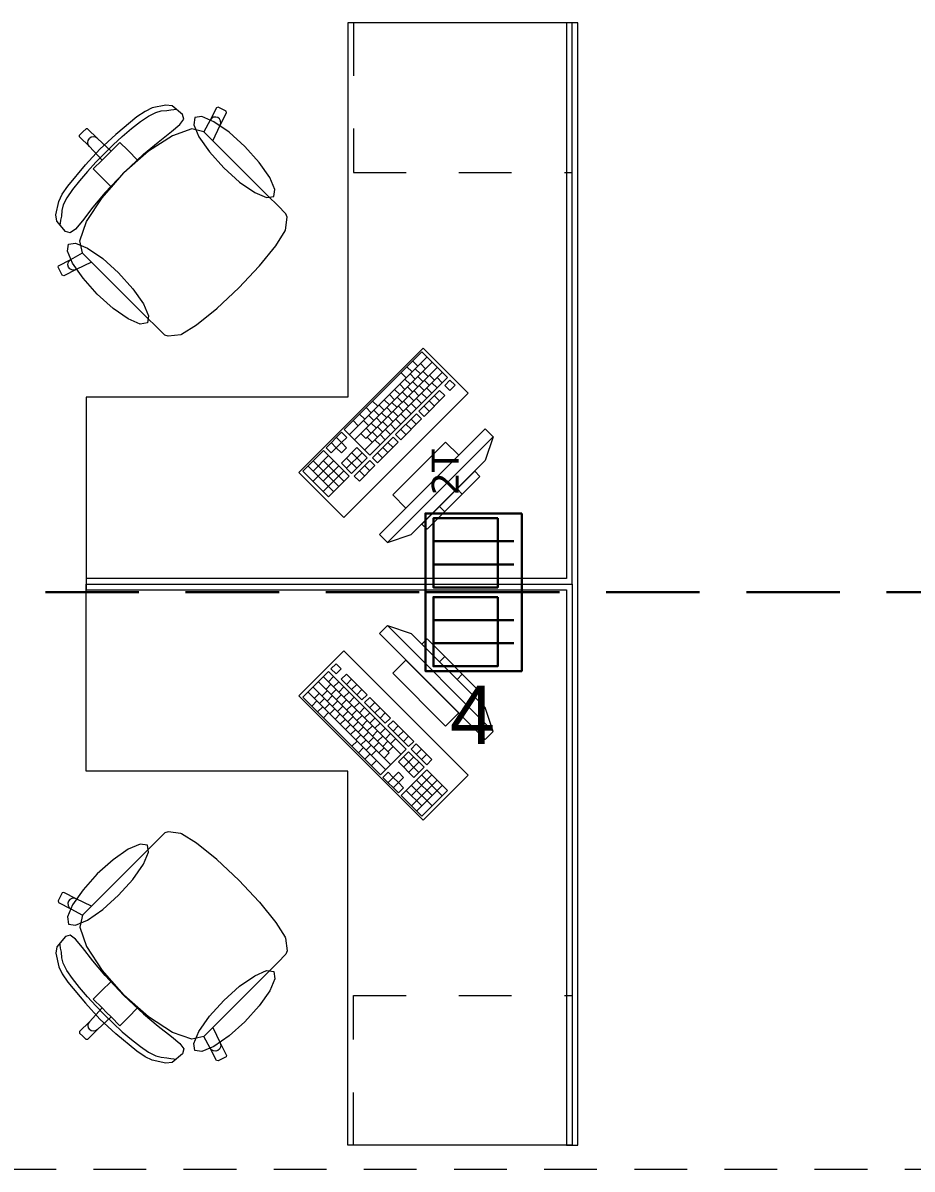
# Model space of a CAD drawing. Header units: inches. Extents: x -19 to 5698, y -728 to 92.
# Drawn here: x 289.534 to 291.912, y 17.4 to 20.464 of the extents above; entities that cross this region are included whole.
import ezdxf

# ---------------------------------------------------------------- set-up
doc = ezdxf.new("R2010")
doc.units = ezdxf.units.IN
doc.header["$MEASUREMENT"] = 0
for name, pattern in [('HIDDEN', [0.375, 0.25, -0.125]), ('Hidden Line', [0.195611, 0.141111, -0.0545]), ('Rayas', [0.282222, 0.141111, -0.141111])]:
    doc.linetypes.add(name, pattern=pattern)
doc.layers.get('0').update_dxf_attribs({"color": 61})
doc.layers.add('00 conduct tomacorr', color=120, linetype='HIDDEN', lineweight=30)
doc.layers.add('00 IE LUZ EMERGENCIA', color=253, linetype='Continuous', lineweight=0)
doc.layers.add('08 _ STR _ EXT _ 09 Vigas', color=251, linetype='Continuous')
doc.layers.add('Interior - Mobiliario', color=7, linetype='Continuous')
doc.styles.add('Annotative', font='arial.ttf')

# ---------------------------------------------------------------- blocks, each defined once
blk = doc.blocks.new('CAJA POP UP 6 MODULOS')
at = {"layer": '00 conduct tomacorr', "linetype": 'Continuous'}
for p, q in [((-0.095, -0.165), (-0.095, -0.0151)), ((-0.052, -0.165), (-0.052, -0.0151)), ((0.052, -0.165), (0.052, -0.0151)), ((0.095, -0.165), (0.095, -0.0151)), ((0, -0.165), (0, -0.18))]:
    blk.add_line(p, q, dxfattribs=at)
for points in [[(-0.147, 0), (0.147, 0), (0.147, -0.18), (-0.147, -0.18)], [(0, 0), (0.147, 0), (0.147, -0.18), (0, -0.18)]]:
    blk.add_lwpolyline(points, close=True, dxfattribs=at)
for points in [[(-0.138, -0.045), (-0.009, -0.045), (-0.009, -0.165), (-0.138, -0.165), (-0.138, -0.045)], [(0.009, -0.045), (0.138, -0.045), (0.138, -0.165), (0.009, -0.165), (0.009, -0.045)]]:
    blk.add_lwpolyline(points, dxfattribs=at)
at = {"color": 1, "insert": (-0.1807, -0.168), "char_height": 0.05, "attachment_point": 1, "rotation": 180}
blk.add_mtext_dynamic_manual_height_columns('{\\fVerdana|b0|i0|c0|p34;2T}', width=0.000481, gutter_width=0.1561, heights=[0], dxfattribs=at)

msp = doc.modelspace()

# ---------------------------------------------------------------- linework, layer by layer
at = {"layer": '00 conduct tomacorr'}
msp.add_line((293.9685, 18.942, -0.0006), (287.3985, 18.942, -0.0006), dxfattribs=at)
at = {"layer": '08 _ STR _ EXT _ 09 Vigas', "color": 251, "linetype": 'Hidden Line', "lineweight": 13, "true_color": 0x636466}
msp.add_line((287.07, 17.4), (307.57, 17.4), dxfattribs=at)
at = {"layer": 'Interior - Mobiliario', "color": 175, "linetype": 'Rayas', "lineweight": 13}
for p, q in [((290.4174, 20.4638), (290.4174, 20.0638)), ((290.4174, 20.0638), (291.0024, 20.0638)), ((290.4174, 17.4638), (290.4174, 17.8638)), ((290.4174, 17.8638), (291.0024, 17.8638))]:
    msp.add_line(p, q, dxfattribs=at)
at = {"layer": 'Interior - Mobiliario', "color": 175, "linetype": 'Continuous', "lineweight": 13}
for p, q in [((291.0174, 20.4638), (290.9874, 20.4638)), ((290.9874, 20.4638), (290.9874, 18.9788)), ((291.0174, 18.9788), (291.0174, 20.4638)), ((289.8602, 20.2274), (289.8385, 20.2125)), ((289.8794, 20.2364), (289.8602, 20.2274)), ((289.8698, 20.2148), (289.8886, 20.2247)), ((289.9155, 20.2441), (289.8794, 20.2364)), ((289.8886, 20.2247), (289.9034, 20.2286)), ((289.9034, 20.2286), (289.9188, 20.2298)), ((289.9323, 20.2423), (289.9155, 20.2441)), ((289.9188, 20.2298), (289.9295, 20.2318)), ((289.9295, 20.2318), (289.9376, 20.2326)), ((289.9602, 20.2191), (289.9323, 20.2423)), ((289.9376, 20.2326), (289.9421, 20.2334)), ((290.0515, 20.2371), (290.0345, 20.204)), ((290.0556, 20.2384), (290.0515, 20.2371)), ((290.0769, 20.2276), (290.0556, 20.2384)), ((290.0613, 20.1905), (290.0782, 20.2236)), ((290.0782, 20.2236), (290.0769, 20.2276)), ((289.8385, 20.2125), (289.7818, 20.1657)), ((289.8241, 20.1813), (289.848, 20.1999)), ((289.848, 20.1999), (289.8698, 20.2148)), ((289.9313, 20.1732), (289.9535, 20.1918)), ((289.9535, 20.1918), (289.9636, 20.2062)), ((289.9636, 20.2062), (289.9602, 20.2191)), ((290.0345, 20.204), (290.0172, 20.173)), ((290.0382, 20.2086), (290.0345, 20.204)), ((290.0433, 20.2115), (290.0382, 20.2086)), ((290.0417, 20.1487), (290.0613, 20.1905)), ((290.0491, 20.2122), (290.0433, 20.2115)), ((290.0548, 20.2106), (290.0491, 20.2122)), ((290.0594, 20.207), (290.0548, 20.2106)), ((290.0622, 20.2019), (290.0594, 20.207)), ((290.0613, 20.1905), (290.0629, 20.1961)), ((290.0629, 20.1961), (290.0622, 20.2019)), ((289.6852, 20.1638), (289.6938, 20.1724)), ((289.6852, 20.1596), (289.6852, 20.1638)), ((289.7113, 20.1335), (289.6852, 20.1596)), ((289.7023, 20.1809), (289.6938, 20.1724)), ((289.7066, 20.1809), (289.7023, 20.1809)), ((289.7327, 20.1548), (289.7066, 20.1809)), ((289.7818, 20.1657), (289.7396, 20.1266)), ((289.7748, 20.1376), (289.7994, 20.1602)), ((289.7994, 20.1602), (289.8241, 20.1813)), ((289.9333, 20.1621), (289.8695, 20.1207)), ((289.8951, 20.1453), (289.9313, 20.1732)), ((289.9853, 20.1804), (289.9333, 20.1621)), ((290.0172, 20.173), (289.9853, 20.1804)), ((290.0174, 20.1729), (290.0172, 20.173)), ((290.0174, 20.1729), (290.0417, 20.1487)), ((289.707, 20.1441), (289.7081, 20.1498)), ((289.7081, 20.1383), (289.707, 20.1441)), ((289.7081, 20.1498), (289.7114, 20.1547)), ((289.7113, 20.1335), (289.7081, 20.1383)), ((289.7453, 20.0969), (289.7113, 20.1335)), ((289.7163, 20.158), (289.7114, 20.1547)), ((289.722, 20.1592), (289.7163, 20.158)), ((289.7278, 20.1581), (289.722, 20.1592)), ((289.7327, 20.1548), (289.7278, 20.1581)), ((289.7692, 20.1208), (289.7327, 20.1548)), ((289.7513, 20.1148), (289.7748, 20.1376)), ((289.7928, 20.1445), (289.7692, 20.1208)), ((289.814, 20.1233), (289.7928, 20.1445)), ((289.8558, 20.1126), (289.8951, 20.1453)), ((290.1895, 20.0008), (290.0417, 20.1487)), ((289.7005, 20.0844), (289.7396, 20.1266)), ((289.7513, 20.1148), (289.7285, 20.0913)), ((289.7453, 20.0969), (289.7572, 20.1089)), ((289.7692, 20.1208), (289.7572, 20.1089)), ((289.803, 20.0631), (289.8558, 20.1126)), ((289.8413, 20.0959), (289.814, 20.1233)), ((289.8695, 20.1207), (289.8413, 20.0959)), ((289.6536, 20.0277), (289.7005, 20.0844)), ((289.7285, 20.0913), (289.7059, 20.0667)), ((289.7217, 20.0733), (289.7453, 20.0969)), ((289.7428, 20.0522), (289.7217, 20.0733)), ((289.8413, 20.0959), (289.8035, 20.0626)), ((289.6848, 20.042), (289.6662, 20.0182)), ((289.7059, 20.0667), (289.6848, 20.042)), ((289.7702, 20.0248), (289.7428, 20.0522)), ((289.803, 20.0631), (289.7535, 20.0103)), ((289.7702, 20.0248), (289.8035, 20.0626)), ((289.6387, 20.006), (289.6536, 20.0277)), ((289.6662, 20.0182), (289.6513, 19.9963)), ((289.7535, 20.0103), (289.7208, 19.971)), ((289.7454, 19.9966), (289.7702, 20.0248)), ((289.622, 19.9506), (289.6297, 19.9867)), ((289.6297, 19.9867), (289.6387, 20.006)), ((289.6414, 19.9775), (289.6375, 19.9627)), ((289.6513, 19.9963), (289.6414, 19.9775)), ((289.704, 19.9328), (289.7454, 19.9966)), ((290.215, 19.9753), (290.1895, 20.0008)), ((289.6239, 19.9338), (289.622, 19.9506)), ((289.6363, 19.9473), (289.6343, 19.9366)), ((289.6375, 19.9627), (289.6363, 19.9473)), ((289.7208, 19.971), (289.6929, 19.9349)), ((290.237, 19.9534), (290.215, 19.9753)), ((290.2399, 19.9441), (290.237, 19.9534)), ((289.6471, 19.906), (289.6239, 19.9338)), ((289.6335, 19.9285), (289.6327, 19.924)), ((289.6343, 19.9366), (289.6335, 19.9285)), ((289.6929, 19.9349), (289.6743, 19.9126)), ((289.6857, 19.8809), (289.704, 19.9328)), ((290.2359, 19.9102), (290.2399, 19.9441)), ((289.66, 19.9026), (289.6471, 19.906)), ((289.6743, 19.9126), (289.66, 19.9026)), ((290.2101, 19.868), (290.235, 19.908)), ((290.235, 19.908), (290.2359, 19.9102)), ((289.6932, 19.8489), (289.6857, 19.8809)), ((290.1665, 19.8143), (290.2101, 19.868)), ((289.629, 19.8146), (289.6621, 19.8316)), ((289.6539, 19.817), (289.6546, 19.8228)), ((289.6546, 19.8228), (289.6575, 19.8279)), ((289.6575, 19.8279), (289.6621, 19.8316)), ((289.6621, 19.8316), (289.6932, 19.8489)), ((289.7174, 19.8245), (289.6757, 19.8049)), ((289.6932, 19.8487), (289.6932, 19.8489)), ((289.6932, 19.8487), (289.7174, 19.8245)), ((289.8653, 19.6766), (289.7174, 19.8245)), ((289.6277, 19.8106), (289.629, 19.8146)), ((289.6385, 19.7892), (289.6277, 19.8106)), ((289.6757, 19.8049), (289.6426, 19.7879)), ((289.6555, 19.8113), (289.6539, 19.817)), ((289.6591, 19.8068), (289.6555, 19.8113)), ((289.6642, 19.8039), (289.6591, 19.8068)), ((289.67, 19.8033), (289.6642, 19.8039)), ((289.6757, 19.8049), (289.67, 19.8033)), ((290.111, 19.7552), (290.1658, 19.8135)), ((290.1658, 19.8135), (290.1665, 19.8143)), ((289.6426, 19.7879), (289.6385, 19.7892)), ((290.111, 19.7552), (290.0526, 19.7003)), ((290.0526, 19.7003), (290.0518, 19.6996)), ((289.8908, 19.6511), (289.8653, 19.6766)), ((290.0518, 19.6996), (289.9981, 19.6561)), ((289.9127, 19.6291), (289.8908, 19.6511)), ((289.9981, 19.6561), (289.9581, 19.6311)), ((289.922, 19.6263), (289.9127, 19.6291)), ((289.956, 19.6303), (289.922, 19.6263)), ((289.9581, 19.6311), (289.956, 19.6303)), ((290.6004, 19.5842), (290.3927, 19.3765)), ((290.669, 19.5156), (290.6004, 19.5842)), ((290.6141, 19.5705), (290.4064, 19.3628)), ((290.6278, 19.5568), (290.4201, 19.3491)), ((290.5762, 19.56), (290.5899, 19.5463)), ((290.5968, 19.5532), (290.6105, 19.5395)), ((290.6553, 19.5294), (290.4475, 19.3217)), ((290.6415, 19.5431), (290.4511, 19.3527)), ((290.545, 19.5288), (290.5587, 19.5151)), ((290.5606, 19.5444), (290.5743, 19.5307)), ((290.5691, 19.5255), (290.5828, 19.5118)), ((290.583, 19.5393), (290.5967, 19.5256)), ((290.5897, 19.5187), (290.6035, 19.505)), ((290.6036, 19.5326), (290.6173, 19.5188)), ((290.6208, 19.5223), (290.6345, 19.5086)), ((290.4613, 19.3079), (290.669, 19.5156)), ((290.5414, 19.4978), (290.5551, 19.4841)), ((290.5553, 19.5117), (290.569, 19.4979)), ((290.5621, 19.491), (290.5758, 19.4773)), ((290.5759, 19.5049), (290.5896, 19.4911)), ((290.5931, 19.4946), (290.6068, 19.4809)), ((290.6069, 19.5085), (290.6206, 19.4947)), ((290.6137, 19.4878), (290.6274, 19.4741)), ((290.6276, 19.5017), (290.6413, 19.488)), ((290.6414, 19.5155), (290.6551, 19.5018)), ((290.6758, 19.5088), (290.662, 19.4949)), ((290.662, 19.4949), (290.6757, 19.4812)), ((290.6757, 19.4812), (290.6895, 19.4951)), ((290.6895, 19.4951), (290.6758, 19.5088)), ((290.4999, 19.4563), (290.5136, 19.4425)), ((290.5137, 19.4701), (290.5274, 19.4564)), ((290.5276, 19.484), (290.5413, 19.4702)), ((290.5344, 19.4633), (290.5481, 19.4496)), ((290.5482, 19.4772), (290.5619, 19.4635)), ((290.5654, 19.4669), (290.5791, 19.4532)), ((290.5792, 19.4808), (290.5929, 19.467)), ((290.586, 19.4601), (290.5997, 19.4464)), ((290.6481, 19.4811), (290.5927, 19.4257)), ((290.5999, 19.474), (290.6136, 19.4603)), ((290.6065, 19.412), (290.6618, 19.4674)), ((290.6343, 19.4673), (290.648, 19.4535)), ((290.6618, 19.4674), (290.6481, 19.4811)), ((290.4515, 19.4354), (290.4653, 19.4216)), ((290.4688, 19.4527), (290.4826, 19.439)), ((290.4722, 19.4286), (290.4859, 19.4149)), ((290.486, 19.4424), (290.4997, 19.4287)), ((290.5067, 19.4356), (290.5204, 19.4219)), ((290.5205, 19.4495), (290.5342, 19.4358)), ((290.5238, 19.4254), (290.5376, 19.4117)), ((290.5377, 19.4392), (290.5514, 19.4255)), ((290.5515, 19.4531), (290.5652, 19.4394)), ((290.5583, 19.4324), (290.572, 19.4187)), ((290.5722, 19.4463), (290.5859, 19.4326)), ((290.5927, 19.4257), (290.6065, 19.412)), ((290.6066, 19.4396), (290.6203, 19.4258)), ((290.6204, 19.4534), (290.6341, 19.4397)), ((290.4169, 19.4007), (290.4306, 19.387)), ((290.4342, 19.418), (290.4479, 19.4043)), ((290.4445, 19.4009), (290.4582, 19.3872)), ((290.4583, 19.4147), (290.472, 19.401)), ((290.4651, 19.3941), (290.4788, 19.3804)), ((290.479, 19.4079), (290.4927, 19.3942)), ((290.4928, 19.4218), (290.5065, 19.4081)), ((290.4961, 19.3977), (290.5099, 19.384)), ((290.51, 19.4115), (290.5237, 19.3978)), ((290.5858, 19.4188), (290.5304, 19.3634)), ((290.5306, 19.4047), (290.5443, 19.391)), ((290.5441, 19.3497), (290.5995, 19.4051)), ((290.5445, 19.4186), (290.5582, 19.4049)), ((290.572, 19.4049), (290.5857, 19.3912)), ((290.5995, 19.4051), (290.5858, 19.4188)), ((290.3858, 19.3696), (290.3442, 19.328)), ((290.3995, 19.3559), (290.3858, 19.3696)), ((290.3927, 19.3765), (290.4613, 19.3079)), ((290.4374, 19.3664), (290.4511, 19.3527)), ((290.4513, 19.3802), (290.465, 19.3665)), ((290.4684, 19.37), (290.4822, 19.3563)), ((290.4823, 19.3838), (290.496, 19.3701)), ((290.7701, 19.3789), (290.4872, 19.0961)), ((290.4891, 19.3632), (290.5028, 19.3495)), ((290.5029, 19.377), (290.5166, 19.3633)), ((290.5168, 19.3909), (290.5305, 19.3772)), ((290.5304, 19.3634), (290.5441, 19.3497)), ((290.5443, 19.3772), (290.558, 19.3635)), ((290.5581, 19.3911), (290.5718, 19.3774)), ((290.7913, 19.3577), (290.7701, 19.3789)), ((290.3581, 19.3419), (290.3718, 19.3282)), ((290.3856, 19.342), (290.3718, 19.3282)), ((290.3719, 19.3557), (290.3856, 19.342)), ((290.3856, 19.342), (290.3995, 19.3559)), ((290.3993, 19.3283), (290.3856, 19.342)), ((290.4546, 19.3561), (290.4683, 19.3424)), ((290.5235, 19.3565), (290.4681, 19.3011)), ((290.4752, 19.3493), (290.489, 19.3356)), ((290.4818, 19.2874), (290.5372, 19.3428)), ((290.5084, 19.0748), (290.7913, 19.3577)), ((290.5097, 19.3426), (290.5234, 19.3289)), ((290.664, 19.3435), (290.5226, 19.2021)), ((290.5372, 19.3428), (290.5235, 19.3565)), ((290.6994, 19.3082), (290.664, 19.3435)), ((290.7913, 19.3577), (290.7701, 19.294)), ((290.3373, 19.3211), (290.2819, 19.2657)), ((290.351, 19.3074), (290.3095, 19.2659)), ((290.4059, 19.2525), (290.3373, 19.3211)), ((290.3442, 19.328), (290.3579, 19.3143)), ((290.3579, 19.3143), (290.3718, 19.3282)), ((290.3718, 19.3282), (290.3855, 19.3145)), ((290.4269, 19.3284), (290.3854, 19.2869)), ((290.3855, 19.3145), (290.3993, 19.3283)), ((290.4406, 19.3147), (290.3991, 19.2732)), ((290.4131, 19.3146), (290.4405, 19.2872)), ((290.4543, 19.301), (290.4269, 19.3284)), ((290.482, 19.3149), (290.4957, 19.3012)), ((290.4958, 19.3288), (290.5095, 19.3151)), ((290.5579, 19.1668), (290.6994, 19.3082)), ((290.2958, 19.2796), (290.3643, 19.211)), ((290.3647, 19.2937), (290.3093, 19.2383)), ((290.3096, 19.2934), (290.3782, 19.2249)), ((290.3784, 19.28), (290.3369, 19.2384)), ((290.3372, 19.2936), (290.392, 19.2387)), ((290.3854, 19.2869), (290.4128, 19.2595)), ((290.3992, 19.3007), (290.4266, 19.2733)), ((290.4128, 19.2595), (290.4543, 19.301)), ((290.4612, 19.2942), (290.4196, 19.2526)), ((290.4334, 19.2389), (290.4749, 19.2804)), ((290.4473, 19.2803), (290.4611, 19.2666)), ((290.4749, 19.2804), (290.4612, 19.2942)), ((290.4681, 19.3011), (290.4818, 19.2874)), ((290.7701, 19.294), (290.5721, 19.0961)), ((290.2819, 19.2657), (290.3505, 19.1972)), ((290.3922, 19.2663), (290.3368, 19.2109)), ((290.3505, 19.1972), (290.4059, 19.2525)), ((290.4196, 19.2526), (290.4334, 19.2389)), ((290.4335, 19.2665), (290.4472, 19.2527)), ((290.7418, 19.2658), (290.6004, 19.1243)), ((290.6145, 19.1102), (290.7559, 19.2516)), ((290.7559, 19.2516), (290.7418, 19.2658)), ((290.6946, 19.2186), (290.7088, 19.2045)), ((290.5226, 19.2021), (290.5579, 19.1668)), ((290.6475, 19.1715), (290.6616, 19.1573)), ((290.6004, 19.1243), (290.6145, 19.1102)), ((290.4872, 19.0961), (290.5084, 19.0748)), ((290.5084, 19.0748), (290.5721, 19.0961)), ((289.7024, 18.9788), (289.7024, 18.9488)), ((290.9874, 18.9788), (289.7024, 18.9788)), ((291.0174, 18.9488), (291.0174, 18.9788)), ((289.7024, 18.9488), (290.9874, 18.9488)), ((290.9874, 18.9488), (290.9874, 17.4638)), ((291.0174, 17.4638), (291.0174, 18.9488)), ((290.5084, 18.8527), (290.4872, 18.8315)), ((290.7913, 18.5698), (290.5084, 18.8527)), ((290.5084, 18.8527), (290.5721, 18.8315)), ((290.4872, 18.8315), (290.7701, 18.5486)), ((290.5721, 18.8315), (290.7701, 18.6335)), ((290.6145, 18.8173), (290.6004, 18.8032)), ((290.7559, 18.6759), (290.6145, 18.8173)), ((290.6004, 18.8032), (290.7418, 18.6617)), ((290.371, 18.7509), (290.3573, 18.7372)), ((290.3849, 18.7371), (290.371, 18.7509)), ((290.5579, 18.7607), (290.5226, 18.7254)), ((290.6994, 18.6193), (290.5579, 18.7607)), ((290.6475, 18.756), (290.6616, 18.7702)), ((290.3505, 18.7304), (290.2819, 18.6618)), ((290.5582, 18.5226), (290.3505, 18.7304)), ((290.3573, 18.7372), (290.3712, 18.7234)), ((290.3712, 18.7234), (290.3849, 18.7371)), ((290.3987, 18.7232), (290.385, 18.7095)), ((290.4541, 18.6678), (290.3987, 18.7232)), ((290.5226, 18.7254), (290.664, 18.584)), ((290.6946, 18.7089), (290.7088, 18.723)), ((290.3093, 18.6892), (290.517, 18.4815)), ((290.323, 18.7029), (290.5135, 18.5125)), ((290.3368, 18.7166), (290.5445, 18.5089)), ((290.3438, 18.6822), (290.3575, 18.6959)), ((290.3506, 18.7028), (290.3643, 18.7165)), ((290.3645, 18.6889), (290.3782, 18.7027)), ((290.385, 18.7095), (290.4404, 18.6541)), ((290.3989, 18.6957), (290.4126, 18.7094)), ((290.4127, 18.6818), (290.4264, 18.6955)), ((290.2819, 18.6618), (290.4896, 18.4541)), ((290.2956, 18.6755), (290.5033, 18.4678)), ((290.3129, 18.6582), (290.3266, 18.6719)), ((290.3336, 18.665), (290.3473, 18.6787)), ((290.3474, 18.6511), (290.3611, 18.6648)), ((290.3577, 18.6683), (290.3714, 18.682)), ((290.3715, 18.6545), (290.3852, 18.6682)), ((290.3783, 18.6751), (290.392, 18.6888)), ((290.3922, 18.6612), (290.4059, 18.675)), ((290.406, 18.6474), (290.4197, 18.6611)), ((290.4266, 18.668), (290.4403, 18.6817)), ((290.4404, 18.6541), (290.4541, 18.6678)), ((290.4611, 18.6609), (290.4473, 18.6472)), ((290.5164, 18.6055), (290.4611, 18.6609)), ((290.7418, 18.6617), (290.7559, 18.6759)), ((290.3061, 18.6376), (290.3199, 18.6513)), ((290.3217, 18.622), (290.3354, 18.6357)), ((290.3268, 18.6443), (290.3405, 18.6581)), ((290.3406, 18.6305), (290.3543, 18.6442)), ((290.3545, 18.6166), (290.3682, 18.6304)), ((290.3613, 18.6373), (290.375, 18.651)), ((290.3751, 18.6234), (290.3888, 18.6372)), ((290.3854, 18.6406), (290.3991, 18.6543)), ((290.3992, 18.6268), (290.4129, 18.6405)), ((290.4198, 18.6336), (290.4336, 18.6473)), ((290.4337, 18.6197), (290.4474, 18.6334)), ((290.4473, 18.6472), (290.5027, 18.5918)), ((290.4612, 18.6334), (290.4749, 18.6471)), ((290.475, 18.6195), (290.4887, 18.6332)), ((290.7913, 18.5698), (290.7701, 18.6335)), ((290.3373, 18.6064), (290.351, 18.6201)), ((290.3683, 18.6028), (290.382, 18.6165)), ((290.3822, 18.589), (290.3959, 18.6027)), ((290.389, 18.6096), (290.4027, 18.6233)), ((290.4028, 18.5957), (290.4165, 18.6095)), ((290.4131, 18.6129), (290.4268, 18.6266)), ((290.4269, 18.5991), (290.4406, 18.6128)), ((290.4408, 18.5852), (290.4545, 18.5989)), ((290.4475, 18.6059), (290.4613, 18.6196)), ((290.4614, 18.592), (290.4751, 18.6057)), ((290.4889, 18.6057), (290.5026, 18.6194)), ((290.5027, 18.5918), (290.5164, 18.6055)), ((290.5234, 18.5986), (290.5097, 18.5849)), ((290.5788, 18.5432), (290.5234, 18.5986)), ((290.664, 18.584), (290.6994, 18.6193)), ((290.396, 18.5751), (290.4097, 18.5888)), ((290.4099, 18.5613), (290.4236, 18.575)), ((290.4167, 18.5819), (290.4304, 18.5956)), ((290.4305, 18.568), (290.4442, 18.5818)), ((290.4443, 18.5542), (290.4581, 18.5679)), ((290.4546, 18.5714), (290.4683, 18.5851)), ((290.4684, 18.5575), (290.4822, 18.5712)), ((290.4752, 18.5782), (290.489, 18.5919)), ((290.4891, 18.5643), (290.5028, 18.578)), ((290.5097, 18.5849), (290.565, 18.5295)), ((290.5235, 18.571), (290.5372, 18.5848)), ((290.5373, 18.5572), (290.5511, 18.5709)), ((290.7701, 18.5486), (290.7913, 18.5698)), ((290.4135, 18.5302), (290.4272, 18.5439)), ((290.4237, 18.5474), (290.4374, 18.5611)), ((290.4376, 18.5336), (290.4513, 18.5473)), ((290.4582, 18.5404), (290.4719, 18.5541)), ((290.472, 18.5265), (290.4858, 18.5402)), ((290.4823, 18.5437), (290.496, 18.5574)), ((290.4961, 18.5298), (290.5099, 18.5435)), ((290.5029, 18.5505), (290.5166, 18.5642)), ((290.5168, 18.5366), (290.5305, 18.5503)), ((290.5512, 18.5433), (290.5649, 18.5571)), ((290.565, 18.5295), (290.5788, 18.5432)), ((290.5857, 18.5363), (290.572, 18.5226)), ((290.6272, 18.4947), (290.5857, 18.5363)), ((290.4308, 18.5129), (290.4445, 18.5266)), ((290.4481, 18.4956), (290.4618, 18.5093)), ((290.4514, 18.5197), (290.4651, 18.5334)), ((290.4653, 18.5059), (290.479, 18.5196)), ((290.4859, 18.5127), (290.4996, 18.5264)), ((290.4896, 18.4541), (290.5582, 18.5226)), ((290.4997, 18.4988), (290.5135, 18.5125)), ((290.51, 18.516), (290.5237, 18.5297)), ((290.5651, 18.5157), (290.5377, 18.4883)), ((290.6067, 18.4742), (290.5651, 18.5157)), ((290.572, 18.5226), (290.6135, 18.481)), ((290.5858, 18.5087), (290.5995, 18.5224)), ((290.5997, 18.4949), (290.6134, 18.5086)), ((290.4654, 18.4783), (290.4791, 18.492)), ((290.5377, 18.4883), (290.5792, 18.4467)), ((290.5514, 18.502), (290.5929, 18.4605)), ((290.5515, 18.4744), (290.579, 18.5019)), ((290.5654, 18.4606), (290.5928, 18.488)), ((290.6135, 18.481), (290.6272, 18.4947)), ((290.5103, 18.4609), (290.4965, 18.4471)), ((290.4965, 18.4471), (290.5381, 18.4056)), ((290.5241, 18.447), (290.5103, 18.4609)), ((290.5104, 18.4333), (290.5241, 18.447)), ((290.5378, 18.4607), (290.5241, 18.447)), ((290.5241, 18.447), (290.538, 18.4332)), ((290.5517, 18.4469), (290.5378, 18.4607)), ((290.538, 18.4332), (290.5517, 18.4469)), ((290.6136, 18.4673), (290.545, 18.3987)), ((290.5726, 18.3985), (290.6274, 18.4534)), ((290.5792, 18.4467), (290.6067, 18.4742)), ((290.5999, 18.4535), (290.6553, 18.3981)), ((290.669, 18.4119), (290.6136, 18.4673)), ((290.5242, 18.4195), (290.538, 18.4332)), ((290.5518, 18.4193), (290.538, 18.4332)), ((290.5381, 18.4056), (290.5518, 18.4193)), ((290.5724, 18.4261), (290.6278, 18.3707)), ((290.5727, 18.371), (290.6413, 18.4396)), ((290.5862, 18.4398), (290.6277, 18.3983)), ((290.5866, 18.3571), (290.6551, 18.4257)), ((290.545, 18.3987), (290.6004, 18.3433)), ((290.5587, 18.4124), (290.6003, 18.3709)), ((290.6004, 18.3433), (290.669, 18.4119)), ((289.9127, 18.2984), (289.8908, 18.2764)), ((289.922, 18.3012), (289.9127, 18.2984)), ((289.956, 18.2973), (289.922, 18.3012)), ((289.9581, 18.2964), (289.956, 18.2973)), ((289.9981, 18.2714), (289.9581, 18.2964)), ((289.8908, 18.2764), (289.8653, 18.2509)), ((290.0518, 18.2279), (289.9981, 18.2714)), ((289.8653, 18.2509), (289.7174, 18.1031)), ((290.0526, 18.2272), (290.0518, 18.2279)), ((290.111, 18.1724), (290.0526, 18.2272)), ((290.111, 18.1724), (290.1658, 18.114)), ((289.6385, 18.1383), (289.6277, 18.1169)), ((289.6426, 18.1396), (289.6385, 18.1383)), ((289.6757, 18.1226), (289.6426, 18.1396)), ((289.6277, 18.1169), (289.629, 18.1129)), ((289.629, 18.1129), (289.6621, 18.0959)), ((289.6555, 18.1162), (289.6539, 18.1105)), ((289.6539, 18.1105), (289.6546, 18.1047)), ((289.6591, 18.1208), (289.6555, 18.1162)), ((289.6642, 18.1236), (289.6591, 18.1208)), ((289.67, 18.1243), (289.6642, 18.1236)), ((289.6757, 18.1226), (289.67, 18.1243)), ((289.7174, 18.1031), (289.6757, 18.1226)), ((290.1658, 18.114), (290.1665, 18.1132)), ((290.1665, 18.1132), (290.2101, 18.0595)), ((289.6546, 18.1047), (289.6575, 18.0996)), ((289.6575, 18.0996), (289.6621, 18.0959)), ((289.6621, 18.0959), (289.6932, 18.0786)), ((289.6932, 18.0786), (289.6857, 18.0467)), ((289.6932, 18.0788), (289.7174, 18.1031)), ((289.6932, 18.0788), (289.6932, 18.0786)), ((289.6857, 18.0467), (289.704, 17.9947)), ((290.2101, 18.0595), (290.235, 18.0195)), ((289.6471, 18.0215), (289.6239, 17.9937)), ((289.66, 18.025), (289.6471, 18.0215)), ((289.6743, 18.0149), (289.66, 18.025)), ((289.6929, 17.9927), (289.6743, 18.0149)), ((290.235, 18.0195), (290.2359, 18.0173)), ((290.2359, 18.0173), (290.2399, 17.9834)), ((289.6239, 17.9937), (289.622, 17.9769)), ((289.6335, 17.999), (289.6327, 18.0035)), ((289.6343, 17.9909), (289.6335, 17.999)), ((289.6363, 17.9802), (289.6343, 17.9909)), ((289.7208, 17.9565), (289.6929, 17.9927)), ((289.704, 17.9947), (289.7454, 17.9309)), ((289.622, 17.9769), (289.6297, 17.9408)), ((289.6375, 17.9648), (289.6363, 17.9802)), ((289.6414, 17.95), (289.6375, 17.9648)), ((289.7535, 17.9172), (289.7208, 17.9565)), ((290.237, 17.9741), (290.215, 17.9522)), ((290.2399, 17.9834), (290.237, 17.9741)), ((289.6297, 17.9408), (289.6387, 17.9215)), ((289.6513, 17.9312), (289.6414, 17.95)), ((289.6662, 17.9093), (289.6513, 17.9312)), ((289.7454, 17.9309), (289.7702, 17.9027)), ((290.1895, 17.9267), (290.0417, 17.7788)), ((290.215, 17.9522), (290.1895, 17.9267)), ((289.6387, 17.9215), (289.6536, 17.8999)), ((289.6536, 17.8999), (289.7005, 17.8432)), ((289.6848, 17.8855), (289.6662, 17.9093)), ((289.7702, 17.9027), (289.7428, 17.8754)), ((289.803, 17.8644), (289.7535, 17.9172)), ((289.7702, 17.9027), (289.8035, 17.8649)), ((289.7059, 17.8608), (289.6848, 17.8855)), ((289.7428, 17.8754), (289.7217, 17.8542)), ((289.803, 17.8644), (289.8558, 17.8149)), ((289.8413, 17.8316), (289.8035, 17.8649)), ((289.7005, 17.8432), (289.7396, 17.801)), ((289.7285, 17.8362), (289.7059, 17.8608)), ((289.7217, 17.8542), (289.7453, 17.8306)), ((289.7513, 17.8127), (289.7285, 17.8362)), ((289.8413, 17.8316), (289.814, 17.8042)), ((289.8695, 17.8068), (289.8413, 17.8316)), ((289.7453, 17.8306), (289.7113, 17.794)), ((289.7692, 17.8067), (289.7327, 17.7727)), ((289.7818, 17.7618), (289.7396, 17.801)), ((289.7453, 17.8306), (289.7572, 17.8186)), ((289.7513, 17.8127), (289.7748, 17.7899)), ((289.7692, 17.8067), (289.7572, 17.8186)), ((289.7928, 17.783), (289.7692, 17.8067)), ((289.814, 17.8042), (289.7928, 17.783)), ((289.8558, 17.8149), (289.8951, 17.7822)), ((289.9333, 17.7654), (289.8695, 17.8068)), ((289.7113, 17.794), (289.6852, 17.7679)), ((289.7327, 17.7727), (289.7066, 17.7466)), ((289.7081, 17.7892), (289.707, 17.7834)), ((289.707, 17.7834), (289.7081, 17.7777)), ((289.7113, 17.794), (289.7081, 17.7892)), ((289.7081, 17.7777), (289.7114, 17.7728)), ((289.7163, 17.7695), (289.7114, 17.7728)), ((289.7327, 17.7727), (289.7278, 17.7695)), ((289.7748, 17.7899), (289.7994, 17.7673)), ((289.8951, 17.7822), (289.9313, 17.7543)), ((290.0174, 17.7546), (290.0417, 17.7788)), ((290.0417, 17.7788), (290.0613, 17.7371)), ((289.6852, 17.7679), (289.6852, 17.7637)), ((289.6852, 17.7637), (289.6938, 17.7552)), ((289.7023, 17.7466), (289.6938, 17.7552)), ((289.7066, 17.7466), (289.7023, 17.7466)), ((289.722, 17.7683), (289.7163, 17.7695)), ((289.7278, 17.7695), (289.722, 17.7683)), ((289.8385, 17.715), (289.7818, 17.7618)), ((289.7994, 17.7673), (289.8241, 17.7462)), ((289.8241, 17.7462), (289.848, 17.7276)), ((289.9313, 17.7543), (289.9535, 17.7357)), ((289.9853, 17.7471), (289.9333, 17.7654)), ((290.0172, 17.7545), (289.9853, 17.7471)), ((290.0174, 17.7546), (290.0172, 17.7545)), ((290.0345, 17.7235), (290.0172, 17.7545)), ((289.8602, 17.7001), (289.8385, 17.715)), ((289.848, 17.7276), (289.8698, 17.7127)), ((289.8698, 17.7127), (289.8886, 17.7028)), ((289.9535, 17.7357), (289.9636, 17.7214)), ((289.9636, 17.7214), (289.9602, 17.7084)), ((290.0382, 17.7189), (290.0345, 17.7235)), ((290.0515, 17.6904), (290.0345, 17.7235)), ((290.0433, 17.716), (290.0382, 17.7189)), ((290.0491, 17.7153), (290.0433, 17.716)), ((290.0548, 17.7169), (290.0491, 17.7153)), ((290.0594, 17.7205), (290.0548, 17.7169)), ((290.0622, 17.7256), (290.0594, 17.7205)), ((290.0613, 17.7371), (290.0629, 17.7314)), ((290.0613, 17.7371), (290.0782, 17.704)), ((290.0629, 17.7314), (290.0622, 17.7256)), ((289.8794, 17.6911), (289.8602, 17.7001)), ((289.9155, 17.6834), (289.8794, 17.6911)), ((289.8886, 17.7028), (289.9034, 17.6989)), ((289.9034, 17.6989), (289.9188, 17.6977)), ((289.9323, 17.6853), (289.9155, 17.6834)), ((289.9188, 17.6977), (289.9295, 17.6957)), ((289.9295, 17.6957), (289.9376, 17.6949)), ((289.9602, 17.7084), (289.9323, 17.6853)), ((289.9376, 17.6949), (289.9421, 17.6941)), ((290.0556, 17.6891), (290.0515, 17.6904)), ((290.0769, 17.6999), (290.0556, 17.6891)), ((290.0782, 17.704), (290.0769, 17.6999)), ((290.9874, 17.4638), (291.0174, 17.4638))]:
    msp.add_line(p, q, dxfattribs=at)
at = {"layer": 'Interior - Mobiliario', "color": 175, "linetype": 'Continuous', "lineweight": 13, "flags": 128}
for points in [[(291.0024, 18.9638), (291.0024, 20.4638), (290.4024, 20.4638), (290.4024, 19.4638), (289.7024, 19.4638), (289.7024, 18.9638)], [(290.1275, 20.1336), (290.085, 20.1718), (290.0446, 20.1998), (290.0125, 20.2134), (289.9936, 20.2105), (289.9908, 20.1916), (290.0044, 20.1595), (290.0324, 20.1192), (290.0705, 20.0767), (290.113, 20.0385), (290.1534, 20.0105), (290.1854, 19.9969), (290.2044, 19.9998), (290.2072, 20.0187), (290.1936, 20.0508), (290.1656, 20.0911)], [(289.7325, 19.7387), (289.6944, 19.7812), (289.6664, 19.8215), (289.6527, 19.8536), (289.6556, 19.8725), (289.6745, 19.8754), (289.7066, 19.8618), (289.747, 19.8338), (289.7894, 19.7956), (289.8276, 19.7531), (289.8556, 19.7128), (289.8692, 19.6807), (289.8664, 19.6618), (289.8474, 19.6589), (289.8154, 19.6725), (289.775, 19.7005)], [(290.7241, 19.4744), (290.6039, 19.5946), (290.2716, 19.2622), (290.3918, 19.142)], [(291.0024, 18.9638), (291.0024, 17.4638), (290.4024, 17.4638), (290.4024, 18.4638), (289.7024, 18.4638), (289.7024, 18.9638)], [(290.3918, 18.7855), (290.2716, 18.6653), (290.6039, 18.3329), (290.7241, 18.4531)], [(289.7325, 18.1888), (289.6944, 18.1464), (289.6664, 18.106), (289.6527, 18.0739), (289.6556, 18.055), (289.6745, 18.0521), (289.7066, 18.0657), (289.747, 18.0938), (289.7894, 18.1319), (289.8276, 18.1744), (289.8556, 18.2148), (289.8692, 18.2468), (289.8664, 18.2657), (289.8474, 18.2686), (289.8154, 18.255), (289.775, 18.227)], [(290.1275, 17.7939), (290.085, 17.7558), (290.0446, 17.7277), (290.0125, 17.7141), (289.9936, 17.717), (289.9908, 17.7359), (290.0044, 17.768), (290.0324, 17.8083), (290.0705, 17.8508), (290.113, 17.889), (290.1534, 17.917), (290.1854, 17.9306), (290.2044, 17.9277), (290.2072, 17.9088), (290.1936, 17.8767), (290.1656, 17.8364)]]:
    msp.add_lwpolyline(points, close=True, dxfattribs=at)

# ---------------------------------------------------------------- block references
at = {"layer": '00 conduct tomacorr', "xscale": 1.432830642179531, "yscale": 1.432830642179531, "zscale": 1.432830642179531, "rotation": 269.9999999999999}
msp.add_blockref('CAJA POP UP 6 MODULOS', (290.8678, 18.942, -0.0006), dxfattribs=at)

# ---------------------------------------------------------------- texts
at = {"layer": '00 IE LUZ EMERGENCIA', "style": 'Annotative'}
msp.add_attdef('4', (290.6751, 18.5361, -0.0007), '', height=0.1562, dxfattribs=at)

doc.saveas('drawing.dxf')
